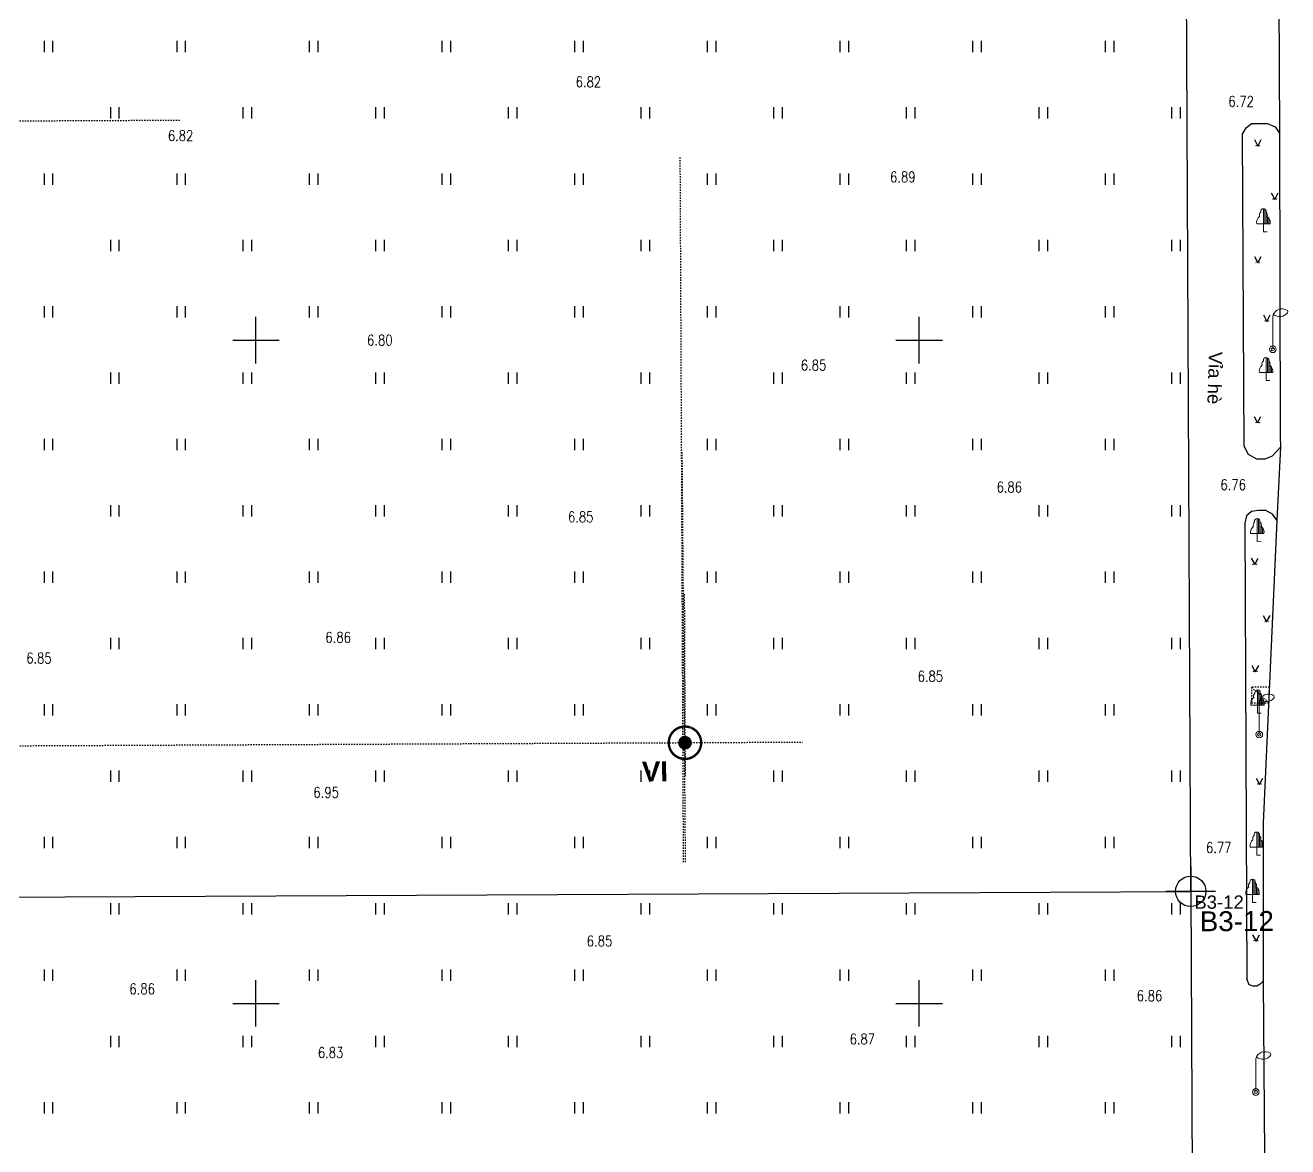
# Model space of a CAD drawing. Header units: millimetres. Extents: x 581430 to 583682, y 2329840 to 2330113.
# Drawn here: x 581618.4 to 581713.6, y 2329939.2 to 2330023.7 of the extents above; entities that cross this region are included whole.
import ezdxf
from ezdxf.enums import TextEntityAlignment as Align
from ezdxf.xclip import XClip

# ---------------------------------------------------------------- set-up
doc = ezdxf.new("R2010")
doc.units = ezdxf.units.MM
doc.header["$LTSCALE"] = 0.001
doc.header["$MEASUREMENT"] = 0
doc.header["$XCLIPFRAME"] = 0
doc.linetypes.add('CENTER2', pattern=[1.125, 0.75, -0.125, 0.125, -0.125])
doc.linetypes.add('NETNHA500', pattern=[0.75, 0.5, -0.25])
for name, color, linetype in [('A-CEN', 1, 'CENTER2'), ('Existing map', 250, 'Continuous'), ('new block$0$giao thong chuan 28 06$0$giao thong chuan$0$giao thongsua theo ssd$0$giao thong canh quan$0$giao thong$0$CHUTHICH', 7, 'Continuous'), ('Red line', 1, 'Continuous'), ('TOA DO', 7, 'Continuous')]:
    doc.layers.add(name, color=color, linetype=linetype)
doc.layers.add('KYHIEU', color=250, linetype='Continuous', lineweight=0)
doc.layers.add('new block$0$giao thong chuan 28 06$0$giao thong chuan$0$giao thongsua theo ssd$0$giao thong canh quan$0$giao thong$0$TOADO', color=7, linetype='Continuous', lineweight=35)
doc.styles.add('Arial', font='arial.ttf')
doc.styles.add('CHU', font='', dxfattribs={"height": 1.5})
doc.styles.add('DC', font='romans.shx', dxfattribs={"width": 0.8, "height": 0.8})
doc.styles.add('new block$0$giao thong chuan 28 06$0$giao thong chuan$0$giao thongsua theo ssd$0$giao thong canh quan$0$giao thong$0$VNARIALNARROW', font='')
doc.styles.get('CHU').set_extended_font_data('.VnArial')
doc.styles.get('new block$0$giao thong chuan 28 06$0$giao thong chuan$0$giao thongsua theo ssd$0$giao thong canh quan$0$giao thong$0$VNARIALNARROW').set_extended_font_data('.VnArialH', bold=True)

# ---------------------------------------------------------------- blocks, each defined once
blk = doc.blocks.new('CAYLR')
at = {"layer": 'KYHIEU'}
for points in [[(0, 1.75, 0.497303), (-0.198201, 1.488681, 0.339551), (-0.284941, 1.163565, 0.289175), (-0.5, 0.602359)], [(0, 1.75, -0.497303), (0.198201, 1.488681, -0.339551), (0.284941, 1.163565, -0.289175), (0.5, 0.602359)]]:
    blk.add_lwpolyline(points, format="xyb", dxfattribs=at)
for points in [[(0, 0), (0, 1.75)], [(0.1, 0.602359), (0.1, 1.724173)], [(0.2, 0.602359), (0.2, 1.487287)], [(0.3, 0.602359), (0.3, 1.151908)], [(0.4, 0.602359), (0.4, 1.04811)], [(-0.5, 0.602359), (0.5, 0.602359)], [(0, 0), (0.280275, -0.001587)], [(0.5, 0.602359), (0.5, 0.8228110000000001)]]:
    blk.add_lwpolyline(points, dxfattribs=at)
blk = doc.blocks.new('DEN-P')
at = {"layer": 'KYHIEU'}
for points in [[(1.097098964673933, 2.919030659173586, 0.5236518105231166), (5.005858838558197e-09, 2.499999998472049, 0.5493756897929506)], [(0.04813851602375507, 2.635291708156728, 0.4205312355544072), (1.11363583378261, 2.754774887216627, 0.5722409269359763)]]:
    blk.add_lwpolyline(points, format="xyb", dxfattribs=at)
blk.add_lwpolyline([(0, 0), (0, 2.5)], dxfattribs=at)
for radius in [0.25, 0.125]:
    blk.add_circle((0, 0), radius, dxfattribs=at)
blk.add_arc((0.9486675754305907, 2.821126608832856), 0.1778119251538809, 338.0895637355486, 33.40849590752357, dxfattribs=at)
blk = doc.blocks.new('CAYLR-flat-10')
at = {"layer": 'KYHIEU'}
for points in [[(0, 1.75, 0.497303), (-0.1982009999919683, 1.488681000191718, 0.339551), (-0.2849410000490025, 1.163565000053495, 0.289175), (-0.5, 0.6023590001277626)], [(0, 1.75, -0.497303), (0.1982009999919683, 1.488681000191718, -0.339551), (0.2849410000490025, 1.163565000053495, -0.289175), (0.5, 0.6023590001277626)]]:
    blk.add_lwpolyline(points, format="xyb", dxfattribs=at)
for points in [[(0, 0), (0, 1.75)], [(0.09999999997671694, 0.6023590001277626), (0.09999999997671694, 1.724173000082374)], [(0.1999999999534339, 0.6023590001277626), (0.1999999999534339, 1.487286999821663)], [(0.3000000000465661, 0.6023590001277626), (0.3000000000465661, 1.151907999999821)], [(0.4000000000232831, 0.6023590001277626), (0.4000000000232831, 1.048109999857843)], [(-0.5, 0.6023590001277626), (0.5, 0.6023590001277626)], [(0, 0), (0.2802750000264496, -0.001587000209838152)], [(0.5, 0.6023590001277626), (0.5, 0.8228110000491142)]]:
    blk.add_lwpolyline(points, dxfattribs=at)
blk = doc.blocks.new('DEN-P-flat-1')
at = {"layer": 'KYHIEU'}
for points in [[(1.097098964615725, 2.919030659366399, 0.5236518105231166), (5.005858838558197e-09, 2.499999998603016, 0.5493756897929506)], [(0.04813851602375507, 2.635291708167642, 0.4205312355544072), (1.113635833724402, 2.754774887114763, 0.5722409269359763)]]:
    blk.add_lwpolyline(points, format="xyb", dxfattribs=at)
blk.add_lwpolyline([(0, 0), (0, 2.5)], dxfattribs=at)
for radius in [0.25, 0.125]:
    blk.add_circle((0, 0), radius, dxfattribs=at)
blk.add_arc((0.9486675754887983, 2.821126608643681), 0.1778119251538809, 338.0895637462928, 33.40849589872919, dxfattribs=at)
blk = doc.blocks.new('DEN-P-flat-2')
at = {"layer": 'KYHIEU'}
for points in [[(1.097098964615725, 2.919030659366399, 0.5236518105231166), (5.005858838558197e-09, 2.499999998603016, 0.5493756897929506)], [(0.04813851602375507, 2.635291708167642, 0.4205312355544072), (1.113635833724402, 2.754774887114763, 0.5722409269359763)]]:
    blk.add_lwpolyline(points, format="xyb", dxfattribs=at)
blk.add_lwpolyline([(0, 0), (0, 2.5)], dxfattribs=at)
for radius in [0.25, 0.125]:
    blk.add_circle((0, 0), radius, dxfattribs=at)
blk.add_arc((0.9486675754887983, 2.821126608643681), 0.1778119251538809, 338.0895637462928, 33.40849589872919, dxfattribs=at)
blk = doc.blocks.new('DEN-P-flat-4')
at = {"layer": 'KYHIEU'}
for points in [[(1.097098964615725, 2.919030659366399, 0.5236518105231166), (5.005858838558197e-09, 2.499999998603016, 0.5493756897929506)], [(0.04813851602375507, 2.635291708167642, 0.4205312355544072), (1.113635833724402, 2.754774887114763, 0.5722409269359763)]]:
    blk.add_lwpolyline(points, format="xyb", dxfattribs=at)
blk.add_lwpolyline([(0, 0), (0, 2.5)], dxfattribs=at)
for radius in [0.25, 0.125]:
    blk.add_circle((0, 0), radius, dxfattribs=at)
blk.add_arc((0.9486675754887983, 2.821126608643681), 0.1778119251538809, 338.0895637462928, 33.40849589872919, dxfattribs=at)
blk = doc.blocks.new('CAYLR-flat-14')
at = {"layer": 'KYHIEU'}
for points in [[(0, 1.75, 0.497303), (-0.1982009999919683, 1.488681000191718, 0.339551), (-0.2849410000490025, 1.163565000053495, 0.289175), (-0.5, 0.6023590001277626)], [(0, 1.75, -0.497303), (0.1982009999919683, 1.488681000191718, -0.339551), (0.2849410000490025, 1.163565000053495, -0.289175), (0.5, 0.6023590001277626)]]:
    blk.add_lwpolyline(points, format="xyb", dxfattribs=at)
for points in [[(0, 0), (0, 1.75)], [(0.09999999997671694, 0.6023590001277626), (0.09999999997671694, 1.724173000082374)], [(0.1999999999534339, 0.6023590001277626), (0.1999999999534339, 1.487286999821663)], [(0.3000000000465661, 0.6023590001277626), (0.3000000000465661, 1.151907999999821)], [(0.4000000000232831, 0.6023590001277626), (0.4000000000232831, 1.048109999857843)], [(-0.5, 0.6023590001277626), (0.5, 0.6023590001277626)], [(0, 0), (0.2802750000264496, -0.001587000209838152)], [(0.5, 0.6023590001277626), (0.5, 0.8228110000491142)]]:
    blk.add_lwpolyline(points, dxfattribs=at)
blk = doc.blocks.new('CAYLR-flat-15')
at = {"layer": 'KYHIEU'}
for points in [[(0, 1.75, 0.497303), (-0.1982009999919683, 1.488681000191718, 0.339551), (-0.2849410000490025, 1.163565000053495, 0.289175), (-0.5, 0.6023590001277626)], [(0, 1.75, -0.497303), (0.1982009999919683, 1.488681000191718, -0.339551), (0.2849410000490025, 1.163565000053495, -0.289175), (0.5, 0.6023590001277626)]]:
    blk.add_lwpolyline(points, format="xyb", dxfattribs=at)
for points in [[(0, 0), (0, 1.75)], [(0.09999999997671694, 0.6023590001277626), (0.09999999997671694, 1.724173000082374)], [(0.1999999999534339, 0.6023590001277626), (0.1999999999534339, 1.487286999821663)], [(0.3000000000465661, 0.6023590001277626), (0.3000000000465661, 1.151907999999821)], [(0.4000000000232831, 0.6023590001277626), (0.4000000000232831, 1.048109999857843)], [(-0.5, 0.6023590001277626), (0.5, 0.6023590001277626)], [(0, 0), (0.2802750000264496, -0.001587000209838152)], [(0.5, 0.6023590001277626), (0.5, 0.8228110000491142)]]:
    blk.add_lwpolyline(points, dxfattribs=at)
blk = doc.blocks.new('CAYLR-flat-16')
at = {"layer": 'KYHIEU'}
for points in [[(0, 1.75, 0.497303), (-0.1982009999919683, 1.488681000191718, 0.339551), (-0.2849410000490025, 1.163565000053495, 0.289175), (-0.5, 0.6023590001277626)], [(0, 1.75, -0.497303), (0.1982009999919683, 1.488681000191718, -0.339551), (0.2849410000490025, 1.163565000053495, -0.289175), (0.5, 0.6023590001277626)]]:
    blk.add_lwpolyline(points, format="xyb", dxfattribs=at)
for points in [[(0, 0), (0, 1.75)], [(0.09999999997671694, 0.6023590001277626), (0.09999999997671694, 1.724173000082374)], [(0.1999999999534339, 0.6023590001277626), (0.1999999999534339, 1.487286999821663)], [(0.3000000000465661, 0.6023590001277626), (0.3000000000465661, 1.151907999999821)], [(0.4000000000232831, 0.6023590001277626), (0.4000000000232831, 1.048109999857843)], [(-0.5, 0.6023590001277626), (0.5, 0.6023590001277626)], [(0, 0), (0.2802750000264496, -0.001587000209838152)], [(0.5, 0.6023590001277626), (0.5, 0.8228110000491142)]]:
    blk.add_lwpolyline(points, dxfattribs=at)
blk = doc.blocks.new('CAYLR-flat-17')
at = {"layer": 'KYHIEU'}
for points in [[(0, 1.75, 0.497303), (-0.1982009999919683, 1.488681000191718, 0.339551), (-0.2849410000490025, 1.163565000053495, 0.289175), (-0.5, 0.6023590001277626)], [(0, 1.75, -0.497303), (0.1982009999919683, 1.488681000191718, -0.339551), (0.2849410000490025, 1.163565000053495, -0.289175), (0.5, 0.6023590001277626)]]:
    blk.add_lwpolyline(points, format="xyb", dxfattribs=at)
for points in [[(0, 0), (0, 1.75)], [(0.09999999997671694, 0.6023590001277626), (0.09999999997671694, 1.724173000082374)], [(0.1999999999534339, 0.6023590001277626), (0.1999999999534339, 1.487286999821663)], [(0.3000000000465661, 0.6023590001277626), (0.3000000000465661, 1.151907999999821)], [(0.4000000000232831, 0.6023590001277626), (0.4000000000232831, 1.048109999857843)], [(-0.5, 0.6023590001277626), (0.5, 0.6023590001277626)], [(0, 0), (0.2802750000264496, -0.001587000209838152)], [(0.5, 0.6023590001277626), (0.5, 0.8228110000491142)]]:
    blk.add_lwpolyline(points, dxfattribs=at)
blk = doc.blocks.new('CAYLR-flat-18')
at = {"layer": 'KYHIEU'}
for points in [[(0, 1.75, 0.497303), (-0.1982009999919683, 1.488681000191718, 0.339551), (-0.2849410000490025, 1.163565000053495, 0.289175), (-0.5, 0.6023590001277626)], [(0, 1.75, -0.497303), (0.1982009999919683, 1.488681000191718, -0.339551), (0.2849410000490025, 1.163565000053495, -0.289175), (0.5, 0.6023590001277626)]]:
    blk.add_lwpolyline(points, format="xyb", dxfattribs=at)
for points in [[(0, 0), (0, 1.75)], [(0.09999999997671694, 0.6023590001277626), (0.09999999997671694, 1.724173000082374)], [(0.1999999999534339, 0.6023590001277626), (0.1999999999534339, 1.487286999821663)], [(0.3000000000465661, 0.6023590001277626), (0.3000000000465661, 1.151907999999821)], [(0.4000000000232831, 0.6023590001277626), (0.4000000000232831, 1.048109999857843)], [(-0.5, 0.6023590001277626), (0.5, 0.6023590001277626)], [(0, 0), (0.2802750000264496, -0.001587000209838152)], [(0.5, 0.6023590001277626), (0.5, 0.8228110000491142)]]:
    blk.add_lwpolyline(points, dxfattribs=at)
blk = doc.blocks.new('Existing map')
at = {"layer": 'Existing map'}
h = blk.add_hatch(color=256, dxfattribs=at)
h.paths.add_polyline_path([(-19.29527308011893, -72.78899899125099, 1), (-19.31727307999972, -72.78899899125099, 1)])
h.paths.add_polyline_path([(-19.55406297009904, -72.78899899125099, 1), (-19.57606297021266, -72.78899899125099, 1)])
h = blk.add_hatch(color=256, dxfattribs=at)
h.paths.add_polyline_path([(-18.02294169156812, -76.81388584338129, 1), (-18.04494169144891, -76.81388584338129, 1)])
h.paths.add_polyline_path([(-18.28173158154823, -76.81388584338129, 1), (-18.30373158166185, -76.81388584338129, 1)])
h = blk.add_hatch(color=256, dxfattribs=at)
h.paths.add_polyline_path([(-19.29527308011893, -81.60158232878894, 1), (-19.31727307999972, -81.60158232878894, 1)])
h.paths.add_polyline_path([(-19.55406297009904, -81.60158232878894, 1), (-19.57606297021266, -81.60158232878894, 1)])
h = blk.add_hatch(color=256, dxfattribs=at)
h.paths.add_polyline_path([(-18.61744947684929, -86.01430406980217, 1), (-18.63944947673008, -86.01430406980217, 1)])
h.paths.add_polyline_path([(-18.8762393668294, -86.01430406980217, 1), (-18.89823936694302, -86.01430406980217, 1)])
h = blk.add_hatch(color=256, dxfattribs=at)
h.paths.add_polyline_path([(-19.31892629957292, -93.66930517554283, 1), (-19.34092629945371, -93.66930517554283, 1)])
h.paths.add_polyline_path([(-19.57771618955303, -93.66930517554283, 1), (-19.59971618966665, -93.66930517554283, 1)])
h = blk.add_hatch(color=256, dxfattribs=at)
h.paths.add_polyline_path([(-19.53039314236958, -104.3481323998421, 1), (-19.55239314225037, -104.3481323998421, 1)])
h.paths.add_polyline_path([(-19.78918303234968, -104.3481323998421, 1), (-19.8111830324633, -104.3481323998421, 1)])
h = blk.add_hatch(color=256, dxfattribs=at)
h.paths.add_polyline_path([(-18.63227686821483, -108.6644030562602, 1), (-18.65427686809562, -108.6644030562602, 1)])
h.paths.add_polyline_path([(-18.89106675819494, -108.6644030562602, 1), (-18.91306675830856, -108.6644030562602, 1)])
h = blk.add_hatch(color=256, dxfattribs=at)
h.paths.add_polyline_path([(-19.48767613410018, -112.4251493057236, 1), (-19.50967613398097, -112.4251493057236, 1)])
h.paths.add_polyline_path([(-19.74646602408029, -112.4251493057236, 1), (-19.76846602419391, -112.4251493057236, 1)])
h = blk.add_hatch(color=256, dxfattribs=at)
h.paths.add_polyline_path([(-19.17418271757197, -120.923335948959, 1), (-19.19618271745276, -120.923335948959, 1)])
h.paths.add_polyline_path([(-19.43297260755207, -120.923335948959, 1), (-19.4549726076657, -120.923335948959, 1)])
h = blk.add_hatch(color=256, dxfattribs=at)
h.paths.add_polyline_path([(-19.42977870127652, -132.729456379544, 1), (-19.45177870115731, -132.729456379544, 1)])
h.paths.add_polyline_path([(-19.68856859125663, -132.729456379544, 1), (-19.71056859137025, -132.729456379544, 1)])
for p, q in [((-17.77745896624401, -71.91468299925327), (-17.83745896618348, -61.74468299932778)), ((-110.9457331243902, -64.90185527736321), (-110.9457331243902, -65.74626128887758)), ((-110.2957331242505, -64.90185527736321), (-110.2957331242505, -65.74626128887758)), ((-100.9457331243902, -64.90185527736321), (-100.9457331243902, -65.74626128887758)), ((-100.2957331242505, -64.90185527736321), (-100.2957331242505, -65.74626128887758)), ((-90.94573312439024, -64.90185527736321), (-90.94573312439024, -65.74626128887758)), ((-90.29573312425055, -64.90185527736321), (-90.29573312425055, -65.74626128887758)), ((-80.94573312439024, -64.90185527736321), (-80.94573312439024, -65.74626128887758)), ((-80.29573312425055, -64.90185527736321), (-80.29573312425055, -65.74626128887758)), ((-70.94573312439024, -64.90185527736321), (-70.94573312439024, -65.74626128887758)), ((-70.29573312425055, -64.90185527736321), (-70.29573312425055, -65.74626128887758)), ((-60.94573312439024, -64.90185527736321), (-60.94573312439024, -65.74626128887758)), ((-60.29573312425055, -64.90185527736321), (-60.29573312425055, -65.74626128887758)), ((-50.94573312439024, -64.90185527736321), (-50.94573312439024, -65.74626128887758)), ((-50.29573312425055, -64.90185527736321), (-50.29573312425055, -65.74626128887758)), ((-40.94573312439024, -64.90185527736321), (-40.94573312439024, -65.74626128887758)), ((-40.29573312425055, -64.90185527736321), (-40.29573312425055, -65.74626128887758)), ((-30.94573312439024, -64.90185527736321), (-30.94573312439024, -65.74626128887758)), ((-30.29573312425055, -64.90185527736321), (-30.29573312425055, -65.74626128887758)), ((-105.9457331243902, -69.90185527736321), (-105.9457331243902, -70.74626128887758)), ((-105.2957331242505, -69.90185527736321), (-105.2957331242505, -70.74626128887758)), ((-95.94573312439024, -69.90185527736321), (-95.94573312439024, -70.74626128887758)), ((-95.29573312425055, -69.90185527736321), (-95.29573312425055, -70.74626128887758)), ((-85.94573312439024, -69.90185527736321), (-85.94573312439024, -70.74626128887758)), ((-85.29573312425055, -69.90185527736321), (-85.29573312425055, -70.74626128887758)), ((-75.94573312439024, -69.90185527736321), (-75.94573312439024, -70.74626128887758)), ((-75.29573312425055, -69.90185527736321), (-75.29573312425055, -70.74626128887758)), ((-65.94573312439024, -69.90185527736321), (-65.94573312439024, -70.74626128887758)), ((-65.29573312425055, -69.90185527736321), (-65.29573312425055, -70.74626128887758)), ((-55.94573312439024, -69.90185527736321), (-55.94573312439024, -70.74626128887758)), ((-55.29573312425055, -69.90185527736321), (-55.29573312425055, -70.74626128887758)), ((-45.94573312439024, -69.90185527736321), (-45.94573312439024, -70.74626128887758)), ((-45.29573312425055, -69.90185527736321), (-45.29573312425055, -70.74626128887758)), ((-35.94573312439024, -69.90185527736321), (-35.94573312439024, -70.74626128887758)), ((-35.29573312425055, -69.90185527736321), (-35.29573312425055, -70.74626128887758)), ((-25.94573312439024, -69.90185527736321), (-25.94573312439024, -70.74626128887758)), ((-25.29573312425055, -69.90185527736321), (-25.29573312425055, -70.74626128887758)), ((-20.30745896615554, -71.44468299951404), (-19.91745896614157, -71.12468299921602)), ((-19.91745896614157, -71.12468299921602), (-19.52745896624401, -71.12468299875036)), ((-19.52745896624401, -71.12468299875036), (-18.70745896617882, -71.1246829982847)), ((-18.70745896617882, -71.1246829982847), (-18.13745896623004, -71.36468299943954)), ((-18.13745896623004, -71.36468299943954), (-17.77745896624401, -71.91468299925327)), ((-20.58745896618348, -71.9346829992719), (-20.30745896615554, -71.44468299951404)), ((-20.46745896618813, -95.45468299929053), (-20.58745896618348, -71.9346829992719)), ((-19.69320262421388, -72.33346225367859), (-19.43566802504938, -72.81944160535932)), ((-19.43566802504938, -72.81944160535932), (-19.1781334260013, -72.33346225367859)), ((-17.72745896619745, -94.75468299910426), (-17.77745896624401, -71.91468299925327)), ((-110.9457331243902, -74.90185527736321), (-110.9457331243902, -75.74626128887758)), ((-110.2957331242505, -74.90185527736321), (-110.2957331242505, -75.74626128887758)), ((-100.9457331243902, -74.90185527736321), (-100.9457331243902, -75.74626128887758)), ((-100.2957331242505, -74.90185527736321), (-100.2957331242505, -75.74626128887758)), ((-90.94573312439024, -74.90185527736321), (-90.94573312439024, -75.74626128887758)), ((-90.29573312425055, -74.90185527736321), (-90.29573312425055, -75.74626128887758)), ((-80.94573312439024, -74.90185527736321), (-80.94573312439024, -75.74626128887758)), ((-80.29573312425055, -74.90185527736321), (-80.29573312425055, -75.74626128887758)), ((-70.94573312439024, -74.90185527736321), (-70.94573312439024, -75.74626128887758)), ((-70.29573312425055, -74.90185527736321), (-70.29573312425055, -75.74626128887758)), ((-60.94573312439024, -74.90185527736321), (-60.94573312439024, -75.74626128887758)), ((-60.29573312425055, -74.90185527736321), (-60.29573312425055, -75.74626128887758)), ((-50.94573312439024, -74.90185527736321), (-50.94573312439024, -75.74626128887758)), ((-50.29573312425055, -74.90185527736321), (-50.29573312425055, -75.74626128887758)), ((-40.94573312439024, -74.90185527736321), (-40.94573312439024, -75.74626128887758)), ((-40.29573312425055, -74.90185527736321), (-40.29573312425055, -75.74626128887758)), ((-30.94573312439024, -74.90185527736321), (-30.94573312439024, -75.74626128887758)), ((-30.29573312425055, -74.90185527736321), (-30.29573312425055, -75.74626128887758)), ((-18.42087123566307, -76.35834910580888), (-18.16333663649857, -76.84432845748961)), ((-18.16333663649857, -76.84432845748961), (-17.90580203745048, -76.35834910580888)), ((-105.9457331243902, -79.90185527736321), (-105.9457331243902, -80.74626128887758)), ((-105.2957331242505, -79.90185527736321), (-105.2957331242505, -80.74626128887758)), ((-95.94573312439024, -79.90185527736321), (-95.94573312439024, -80.74626128887758)), ((-95.29573312425055, -79.90185527736321), (-95.29573312425055, -80.74626128887758)), ((-85.94573312439024, -79.90185527736321), (-85.94573312439024, -80.74626128887758)), ((-85.29573312425055, -79.90185527736321), (-85.29573312425055, -80.74626128887758)), ((-75.94573312439024, -79.90185527736321), (-75.94573312439024, -80.74626128887758)), ((-75.29573312425055, -79.90185527736321), (-75.29573312425055, -80.74626128887758)), ((-65.94573312439024, -79.90185527736321), (-65.94573312439024, -80.74626128887758)), ((-65.29573312425055, -79.90185527736321), (-65.29573312425055, -80.74626128887758)), ((-55.94573312439024, -79.90185527736321), (-55.94573312439024, -80.74626128887758)), ((-55.29573312425055, -79.90185527736321), (-55.29573312425055, -80.74626128887758)), ((-45.94573312439024, -79.90185527736321), (-45.94573312439024, -80.74626128887758)), ((-45.29573312425055, -79.90185527736321), (-45.29573312425055, -80.74626128887758)), ((-35.94573312439024, -79.90185527736321), (-35.94573312439024, -80.74626128887758)), ((-35.29573312425055, -79.90185527736321), (-35.29573312425055, -80.74626128887758)), ((-25.94573312439024, -79.90185527736321), (-25.94573312439024, -80.74626128887758)), ((-25.29573312425055, -79.90185527736321), (-25.29573312425055, -80.74626128887758)), ((-19.69320262421388, -81.14604559121653), (-19.43566802504938, -81.63202494289726)), ((-19.43566802504938, -81.63202494289726), (-19.1781334260013, -81.14604559121653)), ((-110.9457331243902, -84.90185527736321), (-110.9457331243902, -85.74626128887758)), ((-110.2957331242505, -84.90185527736321), (-110.2957331242505, -85.74626128887758)), ((-100.9457331243902, -84.90185527736321), (-100.9457331243902, -85.74626128887758)), ((-100.2957331242505, -84.90185527736321), (-100.2957331242505, -85.74626128887758)), ((-90.94573312439024, -84.90185527736321), (-90.94573312439024, -85.74626128887758)), ((-90.29573312425055, -84.90185527736321), (-90.29573312425055, -85.74626128887758)), ((-80.94573312439024, -84.90185527736321), (-80.94573312439024, -85.74626128887758)), ((-80.29573312425055, -84.90185527736321), (-80.29573312425055, -85.74626128887758)), ((-70.94573312439024, -84.90185527736321), (-70.94573312439024, -85.74626128887758)), ((-70.29573312425055, -84.90185527736321), (-70.29573312425055, -85.74626128887758)), ((-60.94573312439024, -84.90185527736321), (-60.94573312439024, -85.74626128887758)), ((-60.29573312425055, -84.90185527736321), (-60.29573312425055, -85.74626128887758)), ((-50.94573312439024, -84.90185527736321), (-50.94573312439024, -85.74626128887758)), ((-50.29573312425055, -84.90185527736321), (-50.29573312425055, -85.74626128887758)), ((-40.94573312439024, -84.90185527736321), (-40.94573312439024, -85.74626128887758)), ((-40.29573312425055, -84.90185527736321), (-40.29573312425055, -85.74626128887758)), ((-30.94573312439024, -84.90185527736321), (-30.94573312439024, -85.74626128887758)), ((-30.29573312425055, -84.90185527736321), (-30.29573312425055, -85.74626128887758)), ((-19.01537902094424, -85.55876733222976), (-18.75784442177974, -86.04474668391049)), ((-18.75784442177974, -86.04474668391049), (-18.50030982273165, -85.55876733222976)), ((-94.96745896618813, -89.20468299929053), (-94.96745896618813, -85.70468299929053)), ((-44.96745896618813, -89.20468299929053), (-44.96745896618813, -85.70468299929053)), ((-96.71745896618813, -87.45468299929053), (-93.21745896618813, -87.45468299929053)), ((-46.71745896618813, -87.45468299929053), (-43.21745896618813, -87.45468299929053)), ((-105.9457331243902, -89.90185527736321), (-105.9457331243902, -90.74626128887758)), ((-105.2957331242505, -89.90185527736321), (-105.2957331242505, -90.74626128887758)), ((-95.94573312439024, -89.90185527736321), (-95.94573312439024, -90.74626128887758)), ((-95.29573312425055, -89.90185527736321), (-95.29573312425055, -90.74626128887758)), ((-85.94573312439024, -89.90185527736321), (-85.94573312439024, -90.74626128887758)), ((-85.29573312425055, -89.90185527736321), (-85.29573312425055, -90.74626128887758)), ((-75.94573312439024, -89.90185527736321), (-75.94573312439024, -90.74626128887758)), ((-75.29573312425055, -89.90185527736321), (-75.29573312425055, -90.74626128887758)), ((-65.94573312439024, -89.90185527736321), (-65.94573312439024, -90.74626128887758)), ((-65.29573312425055, -89.90185527736321), (-65.29573312425055, -90.74626128887758)), ((-55.94573312439024, -89.90185527736321), (-55.94573312439024, -90.74626128887758)), ((-55.29573312425055, -89.90185527736321), (-55.29573312425055, -90.74626128887758)), ((-45.94573312439024, -89.90185527736321), (-45.94573312439024, -90.74626128887758)), ((-45.29573312425055, -89.90185527736321), (-45.29573312425055, -90.74626128887758)), ((-35.94573312439024, -89.90185527736321), (-35.94573312439024, -90.74626128887758)), ((-35.29573312425055, -89.90185527736321), (-35.29573312425055, -90.74626128887758)), ((-25.94573312439024, -89.90185527736321), (-25.94573312439024, -90.74626128887758)), ((-25.29573312425055, -89.90185527736321), (-25.29573312425055, -90.74626128887758)), ((-19.71685584366787, -93.21376843797043), (-19.45932124450337, -93.69974778965116)), ((-19.45932124450337, -93.69974778965116), (-19.20178664545529, -93.21376843797043)), ((-110.9457331243902, -94.90185527736321), (-110.9457331243902, -95.74626128887758)), ((-110.2957331242505, -94.90185527736321), (-110.2957331242505, -95.74626128887758)), ((-100.9457331243902, -94.90185527736321), (-100.9457331243902, -95.74626128887758)), ((-100.2957331242505, -94.90185527736321), (-100.2957331242505, -95.74626128887758)), ((-90.94573312439024, -94.90185527736321), (-90.94573312439024, -95.74626128887758)), ((-90.29573312425055, -94.90185527736321), (-90.29573312425055, -95.74626128887758)), ((-80.94573312439024, -94.90185527736321), (-80.94573312439024, -95.74626128887758)), ((-80.29573312425055, -94.90185527736321), (-80.29573312425055, -95.74626128887758)), ((-70.94573312439024, -94.90185527736321), (-70.94573312439024, -95.74626128887758)), ((-70.29573312425055, -94.90185527736321), (-70.29573312425055, -95.74626128887758)), ((-60.94573312439024, -94.90185527736321), (-60.94573312439024, -95.74626128887758)), ((-60.29573312425055, -94.90185527736321), (-60.29573312425055, -95.74626128887758)), ((-50.94573312439024, -94.90185527736321), (-50.94573312439024, -95.74626128887758)), ((-50.29573312425055, -94.90185527736321), (-50.29573312425055, -95.74626128887758)), ((-40.94573312439024, -94.90185527736321), (-40.94573312439024, -95.74626128887758)), ((-40.29573312425055, -94.90185527736321), (-40.29573312425055, -95.74626128887758)), ((-30.94573312439024, -94.90185527736321), (-30.94573312439024, -95.74626128887758)), ((-30.29573312425055, -94.90185527736321), (-30.29573312425055, -95.74626128887758)), ((-17.69745896616951, -95.48468299908563), (-17.72745896619745, -94.75468299910426)), ((-20.13745896623004, -96.07468299940228), (-20.46745896618813, -95.45468299929053)), ((-19.5174589662347, -96.41468299925327), (-20.13745896623004, -96.07468299940228)), ((-17.69745896616951, -95.48468299908563), (-18.3574589662021, -96.20468299929053)), ((-17.98745896620676, -101.0546829993837), (-17.69745896616951, -95.48468299908563)), ((-18.89745896623936, -96.41468299925327), (-19.5174589662347, -96.41468299925327)), ((-18.3574589662021, -96.20468299929053), (-18.89745896623936, -96.41468299925327)), ((-105.9457331243902, -99.90185527736321), (-105.9457331243902, -100.7462612888776)), ((-105.2957331242505, -99.90185527736321), (-105.2957331242505, -100.7462612888776)), ((-95.94573312439024, -99.90185527736321), (-95.94573312439024, -100.7462612888776)), ((-95.29573312425055, -99.90185527736321), (-95.29573312425055, -100.7462612888776)), ((-85.94573312439024, -99.90185527736321), (-85.94573312439024, -100.7462612888776)), ((-85.29573312425055, -99.90185527736321), (-85.29573312425055, -100.7462612888776)), ((-75.94573312439024, -99.90185527736321), (-75.94573312439024, -100.7462612888776)), ((-75.29573312425055, -99.90185527736321), (-75.29573312425055, -100.7462612888776)), ((-65.94573312439024, -99.90185527736321), (-65.94573312439024, -100.7462612888776)), ((-65.29573312425055, -99.90185527736321), (-65.29573312425055, -100.7462612888776)), ((-55.94573312439024, -99.90185527736321), (-55.94573312439024, -100.7462612888776)), ((-55.29573312425055, -99.90185527736321), (-55.29573312425055, -100.7462612888776)), ((-45.94573312439024, -99.90185527736321), (-45.94573312439024, -100.7462612888776)), ((-45.29573312425055, -99.90185527736321), (-45.29573312425055, -100.7462612888776)), ((-35.94573312439024, -99.90185527736321), (-35.94573312439024, -100.7462612888776)), ((-35.29573312425055, -99.90185527736321), (-35.29573312425055, -100.7462612888776)), ((-25.94573312439024, -99.90185527736321), (-25.94573312439024, -100.7462612888776)), ((-25.29573312425055, -99.90185527736321), (-25.29573312425055, -100.7462612888776)), ((-20.29745896614622, -100.694682999514), (-20.40745896613225, -101.2546829991043)), ((-19.90745896613225, -100.374682999216), (-20.29745896614622, -100.694682999514)), ((-19.39745896623936, -100.284682999365), (-19.90745896613225, -100.374682999216)), ((-18.82745896617416, -100.284682999365), (-19.39745896623936, -100.284682999365)), ((-18.33745896618348, -100.5846829991788), (-18.82745896617416, -100.284682999365)), ((-17.98745896620676, -101.0546829993837), (-18.33745896618348, -100.5846829991788)), ((-20.40745896613225, -101.2546829991043), (-20.2674589662347, -135.6046829991974)), ((-18.99745896621607, -123.8646829994395), (-17.98745896620676, -101.0546829993837)), ((-19.92832268646453, -103.8925956622697), (-19.67078808730002, -104.3785750139505)), ((-19.67078808730002, -104.3785750139505), (-19.41325348825194, -103.8925956622697)), ((-110.9457331243902, -104.9018552773632), (-110.9457331243902, -105.7462612888776)), ((-110.2957331242505, -104.9018552773632), (-110.2957331242505, -105.7462612888776)), ((-100.9457331243902, -104.9018552773632), (-100.9457331243902, -105.7462612888776)), ((-100.2957331242505, -104.9018552773632), (-100.2957331242505, -105.7462612888776)), ((-90.94573312439024, -104.9018552773632), (-90.94573312439024, -105.7462612888776)), ((-90.29573312425055, -104.9018552773632), (-90.29573312425055, -105.7462612888776)), ((-80.94573312439024, -104.9018552773632), (-80.94573312439024, -105.7462612888776)), ((-80.29573312425055, -104.9018552773632), (-80.29573312425055, -105.7462612888776)), ((-70.94573312439024, -104.9018552773632), (-70.94573312439024, -105.7462612888776)), ((-70.29573312425055, -104.9018552773632), (-70.29573312425055, -105.7462612888776)), ((-60.94573312439024, -104.9018552773632), (-60.94573312439024, -105.7462612888776)), ((-60.29573312425055, -104.9018552773632), (-60.29573312425055, -105.7462612888776)), ((-50.94573312439024, -104.9018552773632), (-50.94573312439024, -105.7462612888776)), ((-50.29573312425055, -104.9018552773632), (-50.29573312425055, -105.7462612888776)), ((-40.94573312439024, -104.9018552773632), (-40.94573312439024, -105.7462612888776)), ((-40.29573312425055, -104.9018552773632), (-40.29573312425055, -105.7462612888776)), ((-30.94573312439024, -104.9018552773632), (-30.94573312439024, -105.7462612888776)), ((-30.29573312425055, -104.9018552773632), (-30.29573312425055, -105.7462612888776)), ((-19.03020641230978, -108.2088663186878), (-18.77267181314528, -108.6948456703685)), ((-18.77267181314528, -108.6948456703685), (-18.51513721409719, -108.2088663186878)), ((-105.9457331243902, -109.9018552773632), (-105.9457331243902, -110.7462612888776)), ((-105.2957331242505, -109.9018552773632), (-105.2957331242505, -110.7462612888776)), ((-95.94573312439024, -109.9018552773632), (-95.94573312439024, -110.7462612888776)), ((-95.29573312425055, -109.9018552773632), (-95.29573312425055, -110.7462612888776)), ((-85.94573312439024, -109.9018552773632), (-85.94573312439024, -110.7462612888776)), ((-85.29573312425055, -109.9018552773632), (-85.29573312425055, -110.7462612888776)), ((-75.94573312439024, -109.9018552773632), (-75.94573312439024, -110.7462612888776)), ((-75.29573312425055, -109.9018552773632), (-75.29573312425055, -110.7462612888776)), ((-65.94573312439024, -109.9018552773632), (-65.94573312439024, -110.7462612888776)), ((-65.29573312425055, -109.9018552773632), (-65.29573312425055, -110.7462612888776)), ((-55.94573312439024, -109.9018552773632), (-55.94573312439024, -110.7462612888776)), ((-55.29573312425055, -109.9018552773632), (-55.29573312425055, -110.7462612888776)), ((-45.94573312439024, -109.9018552773632), (-45.94573312439024, -110.7462612888776)), ((-45.29573312425055, -109.9018552773632), (-45.29573312425055, -110.7462612888776)), ((-35.94573312439024, -109.9018552773632), (-35.94573312439024, -110.7462612888776)), ((-35.29573312425055, -109.9018552773632), (-35.29573312425055, -110.7462612888776)), ((-25.94573312439024, -109.9018552773632), (-25.94573312439024, -110.7462612888776)), ((-25.29573312425055, -109.9018552773632), (-25.29573312425055, -110.7462612888776)), ((-19.88560567819513, -111.9696125681512), (-19.62807107903063, -112.4555919198319)), ((-19.62807107903063, -112.4555919198319), (-19.37053647998255, -111.9696125681512)), ((-110.9457331243902, -114.9018552773632), (-110.9457331243902, -115.7462612888776)), ((-110.2957331242505, -114.9018552773632), (-110.2957331242505, -115.7462612888776)), ((-100.9457331243902, -114.9018552773632), (-100.9457331243902, -115.7462612888776)), ((-100.2957331242505, -114.9018552773632), (-100.2957331242505, -115.7462612888776)), ((-90.94573312439024, -114.9018552773632), (-90.94573312439024, -115.7462612888776)), ((-90.29573312425055, -114.9018552773632), (-90.29573312425055, -115.7462612888776)), ((-80.94573312439024, -114.9018552773632), (-80.94573312439024, -115.7462612888776)), ((-80.29573312425055, -114.9018552773632), (-80.29573312425055, -115.7462612888776)), ((-70.94573312439024, -114.9018552773632), (-70.94573312439024, -115.7462612888776)), ((-70.29573312425055, -114.9018552773632), (-70.29573312425055, -115.7462612888776)), ((-60.94573312439024, -114.9018552773632), (-60.94573312439024, -115.7462612888776)), ((-60.29573312425055, -114.9018552773632), (-60.29573312425055, -115.7462612888776)), ((-50.94573312439024, -114.9018552773632), (-50.94573312439024, -115.7462612888776)), ((-50.29573312425055, -114.9018552773632), (-50.29573312425055, -115.7462612888776)), ((-40.94573312439024, -114.9018552773632), (-40.94573312439024, -115.7462612888776)), ((-40.29573312425055, -114.9018552773632), (-40.29573312425055, -115.7462612888776)), ((-30.94573312439024, -114.9018552773632), (-30.94573312439024, -115.7462612888776)), ((-30.29573312425055, -114.9018552773632), (-30.29573312425055, -115.7462612888776)), ((-105.9457331243902, -119.9018552773632), (-105.9457331243902, -120.7462612888776)), ((-105.2957331242505, -119.9018552773632), (-105.2957331242505, -120.7462612888776)), ((-95.94573312439024, -119.9018552773632), (-95.94573312439024, -120.7462612888776)), ((-95.29573312425055, -119.9018552773632), (-95.29573312425055, -120.7462612888776)), ((-85.94573312439024, -119.9018552773632), (-85.94573312439024, -120.7462612888776)), ((-85.29573312425055, -119.9018552773632), (-85.29573312425055, -120.7462612888776)), ((-75.94573312439024, -119.9018552773632), (-75.94573312439024, -120.7462612888776)), ((-75.29573312425055, -119.9018552773632), (-75.29573312425055, -120.7462612888776)), ((-65.94573312439024, -119.9018552773632), (-65.94573312439024, -120.7462612888776)), ((-65.29573312425055, -119.9018552773632), (-65.29573312425055, -120.7462612888776)), ((-55.94573312439024, -119.9018552773632), (-55.94573312439024, -120.7462612888776)), ((-55.29573312425055, -119.9018552773632), (-55.29573312425055, -120.7462612888776)), ((-45.94573312439024, -119.9018552773632), (-45.94573312439024, -120.7462612888776)), ((-45.29573312425055, -119.9018552773632), (-45.29573312425055, -120.7462612888776)), ((-35.94573312439024, -119.9018552773632), (-35.94573312439024, -120.7462612888776)), ((-35.29573312425055, -119.9018552773632), (-35.29573312425055, -120.7462612888776)), ((-25.94573312439024, -119.9018552773632), (-25.94573312439024, -120.7462612888776)), ((-25.29573312425055, -119.9018552773632), (-25.29573312425055, -120.7462612888776)), ((-19.57211226166692, -120.4677992113866), (-19.31457766250242, -120.9537785630673)), ((-19.31457766250242, -120.9537785630673), (-19.05704306345433, -120.4677992113866)), ((-18.99745896621607, -135.7546829991043), (-18.99745896621607, -123.8646829994395)), ((-110.9457331243902, -124.9018552773632), (-110.9457331243902, -125.7462612888776)), ((-110.2957331242505, -124.9018552773632), (-110.2957331242505, -125.7462612888776)), ((-100.9457331243902, -124.9018552773632), (-100.9457331243902, -125.7462612888776)), ((-100.2957331242505, -124.9018552773632), (-100.2957331242505, -125.7462612888776)), ((-90.94573312439024, -124.9018552773632), (-90.94573312439024, -125.7462612888776)), ((-90.29573312425055, -124.9018552773632), (-90.29573312425055, -125.7462612888776)), ((-80.94573312439024, -124.9018552773632), (-80.94573312439024, -125.7462612888776)), ((-80.29573312425055, -124.9018552773632), (-80.29573312425055, -125.7462612888776)), ((-70.94573312439024, -124.9018552773632), (-70.94573312439024, -125.7462612888776)), ((-70.29573312425055, -124.9018552773632), (-70.29573312425055, -125.7462612888776)), ((-60.94573312439024, -124.9018552773632), (-60.94573312439024, -125.7462612888776)), ((-60.29573312425055, -124.9018552773632), (-60.29573312425055, -125.7462612888776)), ((-50.94573312439024, -124.9018552773632), (-50.94573312439024, -125.7462612888776)), ((-50.29573312425055, -124.9018552773632), (-50.29573312425055, -125.7462612888776)), ((-40.94573312439024, -124.9018552773632), (-40.94573312439024, -125.7462612888776)), ((-40.29573312425055, -124.9018552773632), (-40.29573312425055, -125.7462612888776)), ((-30.94573312439024, -124.9018552773632), (-30.94573312439024, -125.7462612888776)), ((-30.29573312425055, -124.9018552773632), (-30.29573312425055, -125.7462612888776)), ((-24.49745896609966, -129.0046829991043), (-24.25745896622539, -179.2046829992905)), ((-24.49745896609966, -129.0046829991043), (-24.25745896622539, -179.2046829992905)), ((-105.9457331243902, -129.9018552773632), (-105.9457331243902, -130.7462612888776)), ((-105.2957331242505, -129.9018552773632), (-105.2957331242505, -130.7462612888776)), ((-95.94573312439024, -129.9018552773632), (-95.94573312439024, -130.7462612888776)), ((-95.29573312425055, -129.9018552773632), (-95.29573312425055, -130.7462612888776)), ((-85.94573312439024, -129.9018552773632), (-85.94573312439024, -130.7462612888776)), ((-85.29573312425055, -129.9018552773632), (-85.29573312425055, -130.7462612888776)), ((-75.94573312439024, -129.9018552773632), (-75.94573312439024, -130.7462612888776)), ((-75.29573312425055, -129.9018552773632), (-75.29573312425055, -130.7462612888776)), ((-65.94573312439024, -129.9018552773632), (-65.94573312439024, -130.7462612888776)), ((-65.29573312425055, -129.9018552773632), (-65.29573312425055, -130.7462612888776)), ((-55.94573312439024, -129.9018552773632), (-55.94573312439024, -130.7462612888776)), ((-55.29573312425055, -129.9018552773632), (-55.29573312425055, -130.7462612888776)), ((-45.94573312439024, -129.9018552773632), (-45.94573312439024, -130.7462612888776)), ((-45.29573312425055, -129.9018552773632), (-45.29573312425055, -130.7462612888776)), ((-35.94573312439024, -129.9018552773632), (-35.94573312439024, -130.7462612888776)), ((-35.29573312425055, -129.9018552773632), (-35.29573312425055, -130.7462612888776)), ((-25.94573312439024, -129.9018552773632), (-25.94573312439024, -130.7462612888776)), ((-25.29573312425055, -129.9018552773632), (-25.29573312425055, -130.7462612888776)), ((-19.82770824537147, -132.2739196419716), (-19.57017364620697, -132.7598989936523)), ((-19.57017364620697, -132.7598989936523), (-19.31263904715888, -132.2739196419716)), ((-110.9457331243902, -134.9018552773632), (-110.9457331243902, -135.7462612888776)), ((-110.2957331242505, -134.9018552773632), (-110.2957331242505, -135.7462612888776)), ((-100.9457331243902, -134.9018552773632), (-100.9457331243902, -135.7462612888776)), ((-100.2957331242505, -134.9018552773632), (-100.2957331242505, -135.7462612888776)), ((-90.94573312439024, -134.9018552773632), (-90.94573312439024, -135.7462612888776)), ((-90.29573312425055, -134.9018552773632), (-90.29573312425055, -135.7462612888776)), ((-80.94573312439024, -134.9018552773632), (-80.94573312439024, -135.7462612888776)), ((-80.29573312425055, -134.9018552773632), (-80.29573312425055, -135.7462612888776)), ((-70.94573312439024, -134.9018552773632), (-70.94573312439024, -135.7462612888776)), ((-70.29573312425055, -134.9018552773632), (-70.29573312425055, -135.7462612888776)), ((-60.94573312439024, -134.9018552773632), (-60.94573312439024, -135.7462612888776)), ((-60.29573312425055, -134.9018552773632), (-60.29573312425055, -135.7462612888776)), ((-50.94573312439024, -134.9018552773632), (-50.94573312439024, -135.7462612888776)), ((-50.29573312425055, -134.9018552773632), (-50.29573312425055, -135.7462612888776)), ((-40.94573312439024, -134.9018552773632), (-40.94573312439024, -135.7462612888776)), ((-40.29573312425055, -134.9018552773632), (-40.29573312425055, -135.7462612888776)), ((-30.94573312439024, -134.9018552773632), (-30.94573312439024, -135.7462612888776)), ((-30.29573312425055, -134.9018552773632), (-30.29573312425055, -135.7462612888776)), ((-94.96745896618813, -139.2046829992905), (-94.96745896618813, -135.7046829992905)), ((-44.96745896618813, -139.2046829992905), (-44.96745896618813, -135.7046829992905)), ((-20.07745896617416, -136.0446829991415), (-20.2674589662347, -135.6046829991974)), ((-19.77745896636043, -136.1546829994768), (-20.07745896617416, -136.0446829991415)), ((-19.25745896622539, -136.0046829991043), (-19.5174589662347, -136.1546829994768)), ((-19.25745896622539, -136.0046829991043), (-19.5174589662347, -136.1546829994768)), ((-18.99745896621607, -135.7546829991043), (-19.25745896622539, -136.0046829991043)), ((-18.99745896621607, -135.7546829991043), (-19.25745896622539, -136.0046829991043)), ((-18.91745896614157, -148.874682999216), (-18.99745896621607, -135.7546829991043)), ((-19.5174589662347, -136.1546829994768), (-19.77745896636043, -136.1546829994768)), ((-19.5174589662347, -136.1546829994768), (-19.77745896636043, -136.1546829994768)), ((-96.71745896618813, -137.4546829992905), (-93.21745896618813, -137.4546829992905)), ((-46.71745896618813, -137.4546829992905), (-43.21745896618813, -137.4546829992905)), ((-105.9457331243902, -139.9018552773632), (-105.9457331243902, -140.7462612888776)), ((-105.2957331242505, -139.9018552773632), (-105.2957331242505, -140.7462612888776)), ((-95.94573312439024, -139.9018552773632), (-95.94573312439024, -140.7462612888776)), ((-95.29573312425055, -139.9018552773632), (-95.29573312425055, -140.7462612888776)), ((-85.94573312439024, -139.9018552773632), (-85.94573312439024, -140.7462612888776)), ((-85.29573312425055, -139.9018552773632), (-85.29573312425055, -140.7462612888776)), ((-75.94573312439024, -139.9018552773632), (-75.94573312439024, -140.7462612888776)), ((-75.29573312425055, -139.9018552773632), (-75.29573312425055, -140.7462612888776)), ((-65.94573312439024, -139.9018552773632), (-65.94573312439024, -140.7462612888776)), ((-65.29573312425055, -139.9018552773632), (-65.29573312425055, -140.7462612888776)), ((-55.94573312439024, -139.9018552773632), (-55.94573312439024, -140.7462612888776)), ((-55.29573312425055, -139.9018552773632), (-55.29573312425055, -140.7462612888776)), ((-45.94573312439024, -139.9018552773632), (-45.94573312439024, -140.7462612888776)), ((-45.29573312425055, -139.9018552773632), (-45.29573312425055, -140.7462612888776)), ((-35.94573312439024, -139.9018552773632), (-35.94573312439024, -140.7462612888776)), ((-35.29573312425055, -139.9018552773632), (-35.29573312425055, -140.7462612888776)), ((-25.94573312439024, -139.9018552773632), (-25.94573312439024, -140.7462612888776)), ((-25.29573312425055, -139.9018552773632), (-25.29573312425055, -140.7462612888776)), ((-110.9457331243902, -144.9018552773632), (-110.9457331243902, -145.7462612888776)), ((-110.2957331242505, -144.9018552773632), (-110.2957331242505, -145.7462612888776)), ((-100.9457331243902, -144.9018552773632), (-100.9457331243902, -145.7462612888776)), ((-100.2957331242505, -144.9018552773632), (-100.2957331242505, -145.7462612888776)), ((-90.94573312439024, -144.9018552773632), (-90.94573312439024, -145.7462612888776)), ((-90.29573312425055, -144.9018552773632), (-90.29573312425055, -145.7462612888776)), ((-80.94573312439024, -144.9018552773632), (-80.94573312439024, -145.7462612888776)), ((-80.29573312425055, -144.9018552773632), (-80.29573312425055, -145.7462612888776)), ((-70.94573312439024, -144.9018552773632), (-70.94573312439024, -145.7462612888776)), ((-70.29573312425055, -144.9018552773632), (-70.29573312425055, -145.7462612888776)), ((-60.94573312439024, -144.9018552773632), (-60.94573312439024, -145.7462612888776)), ((-60.29573312425055, -144.9018552773632), (-60.29573312425055, -145.7462612888776)), ((-50.94573312439024, -144.9018552773632), (-50.94573312439024, -145.7462612888776)), ((-50.29573312425055, -144.9018552773632), (-50.29573312425055, -145.7462612888776)), ((-40.94573312439024, -144.9018552773632), (-40.94573312439024, -145.7462612888776)), ((-40.29573312425055, -144.9018552773632), (-40.29573312425055, -145.7462612888776)), ((-30.94573312439024, -144.9018552773632), (-30.94573312439024, -145.7462612888776)), ((-30.29573312425055, -144.9018552773632), (-30.29573312425055, -145.7462612888776))]:
    blk.add_line(p, q, dxfattribs=at)
at = {"layer": 'Existing map', "linetype": 'NETNHA500'}
for p, q in [((-18.56745896616485, -113.624682999216), (-19.92218367406167, -113.624682999216)), ((-19.92218367406167, -113.624682999216), (-19.91745896614157, -114.8046829993837)), ((-19.92218367406167, -113.624682999216), (-18.57745896617416, -114.8046829993837)), ((-18.57745896617416, -114.8046829993837), (-18.56745896616485, -113.624682999216)), ((-19.91745896614157, -114.8046829993837), (-18.57745896617416, -114.8046829993837))]:
    blk.add_line(p, q, dxfattribs=at)
at = {"layer": 'Existing map'}
for centre in [(-19.56506297015585, -72.78899899125099), (-19.30627308005933, -72.78899899125099), (-18.29273158160504, -76.81388584338129), (-18.03394169150852, -76.81388584338129), (-19.56506297015585, -81.60158232878894), (-19.30627308005933, -81.60158232878894), (-18.88723936688621, -86.01430406980217), (-18.62844947678968, -86.01430406980217), (-19.58871618960984, -93.66930517554283), (-19.32992629951332, -93.66930517554283), (-19.80018303240649, -104.3481323998421), (-19.54139314230997, -104.3481323998421), (-18.90206675825175, -108.6644030562602), (-18.64327686815523, -108.6644030562602), (-19.7574660241371, -112.4251493057236), (-19.49867613404058, -112.4251493057236), (-19.44397260760888, -120.923335948959), (-19.18518271751236, -120.923335948959), (-19.69956859131344, -132.729456379544), (-19.44077870121691, -132.729456379544)]:
    blk.add_circle(centre, 0.011, dxfattribs=at)
for name, p in [('CAYLR', (-19.0174589662347, -79.29468299914151)), ('CAYLR-flat-18', (-19.0174589662347, -79.29468299914151)), ('DEN-P', (-18.30745896615554, -88.14468299923465)), ('DEN-P-flat-2', (-18.30745896615554, -88.14468299923465)), ('CAYLR', (-18.81745896616485, -90.50468299910426)), ('CAYLR-flat-17', (-18.81745896616485, -90.50468299910426)), ('CAYLR', (-19.47745896619745, -102.6446829992346)), ('CAYLR-flat-16', (-19.47745896619745, -102.6446829992346)), ('CAYLR', (-19.45745896617882, -115.5646829991601)), ('CAYLR-flat-15', (-19.45745896617882, -115.5646829991601)), ('DEN-P', (-19.32745896617416, -117.1746829994954)), ('DEN-P-flat-1', (-19.32745896617416, -117.1746829994954)), ('CAYLR', (-19.5174589662347, -126.2846829988994)), ('CAYLR-flat-10', (-19.5174589662347, -126.2846829988994)), ('CAYLR', (-19.83745896618348, -129.8346829991788)), ('CAYLR-flat-14', (-19.83745896618348, -129.8346829991788)), ('DEN-P', (-19.58745896618348, -144.1346829989925)), ('DEN-P-flat-4', (-19.58745896618348, -144.1346829989925))]:
    blk.add_blockref(name, p, dxfattribs=at)
at = {"layer": 'Existing map', "style": 'DC', "width": 0.8}
for s, p in [('6.82', (-70.86831661651377, -68.38219875935465)), ('6.82', (-101.6094288007589, -72.44035265175626)), ('6.89', (-47.16549525293522, -75.55309743992984)), ('6.80', (-86.58973517874256, -87.85454332223162)), ('6.85', (-53.88918456924148, -89.73896354949102)), ('6.86', (-39.13508207898121, -98.92978305974975)), ('6.85', (-71.44613258016761, -101.1763260667212)), ('6.86', (-89.73401889123488, -110.2582082389854)), ('6.85', (-112.2890298893908, -111.8242543614469)), ('6.85', (-45.08519340178464, -113.1895285923965)), ('6.95', (-90.63420773413964, -121.947002322413)), ('6.77', (-23.34937822492793, -126.1067581805401)), ('6.85', (-70.03030004375614, -133.14939515898)), ('6.86', (-104.5087726444472, -136.7597043938003)), ('6.86', (-28.56338460498955, -137.272349672392)), ('6.87', (-50.21465900901239, -140.5368329389021)), ('6.83', (-90.30155322968494, -141.561809935607))]:
    blk.add_text(s, height=0.8000852443943126, dxfattribs=at).set_placement(p)
for s, p in [('6.72', (-21.65768119518179, -69.05762427207083)), ('6.76', (-22.25100341415964, -97.95391507772729))]:
    blk.add_text(s, height=0.8000852443943126, dxfattribs=at).set_placement(p, align=Align.TOP_LEFT)
at = {"layer": 'Existing map', "style": 'CHU'}
blk.add_text('VØa hÌ', height=0.9999999999999999, rotation=268.2177016001786, dxfattribs=at).set_placement((-23.12057282065507, -88.31637923931703))
blk.add_text('VØa hÌ', height=0.9999999999999999, rotation=268.2177016001786, dxfattribs=at).set_placement((-23.12057282065507, -88.31637923931703))
blk.add_text('B3-12', height=1, dxfattribs=at).set_placement((-24.22479424555786, -130.3180477349088))
blk = doc.blocks.new('new block$0$giao thong chuan 28 06$0$giao thong chuan$0$giao thongsua theo ssd$0$giao thong canh quan$0$giao thong$0$n')
at = {"layer": 'TOA DO', "color": 177}
for p, q in [((-1.164153218269348e-10, 1.864687499590218), (-1.164153218269348e-10, 0)), ((1.864687499473803, 0), (-1.864687499473803, -4.656612873077393e-10)), ((-1.164153218269348e-10, 0), (-1.164153218269348e-10, -1.864687499590218))]:
    blk.add_line(p, q, dxfattribs=at)
blk.add_circle((-1.164153218269348e-10, 0), 1.147499999999999, dxfattribs=at)
blk = doc.blocks.new('boundary point')
at = {"layer": 'TOA DO', "color": 7, "const_width": 0.1446074892753036}
blk.add_lwpolyline([(0.3708078397321515, 0.9090435586404055, -202.354613466488), (0.3527673967764713, 0.9161952901631594, 1.456600399150855)], format="xyb", dxfattribs=at)
at = {"layer": 'TOA DO', "color": 1, "const_width": 0.4137353667351834, "flags": 128}
blk.add_lwpolyline([(-0.2068676829221658, -2.328306436538696e-10, 1), (0.2068676829803735, -2.328306436538696e-10, 1)], format="xyb", close=True, dxfattribs=at)

msp = doc.modelspace()

# ---------------------------------------------------------------- linework, layer by layer
at = {"layer": 'A-CEN'}
for p, q in [((581599.5924195843, 2330016.445952149), (581630.1397395846, 2330016.588400414)), ((581668.0605804586, 2329960.659734068), (581667.8127057658, 2330013.81522485)), ((581668.2117868087, 2329960.646994536), (581667.9639121159, 2329991.642716484)), ((581668.115365158, 2329980.839092848), (581668.1790367183, 2329967.185044468)), ((581599.812076721, 2329969.341575382), (581677.0173821729, 2329969.701599176))]:
    msp.add_line(p, q, dxfattribs=at)
at = {"layer": 'Red line'}
msp.add_lwpolyline([(581705.9761883096, 2330026.75), (581675.8361883094, 2330056.61), (581482.9961882166, 2330055.710043403), (581483.4361884227, 2329957.389952435), (581706.2961883097, 2329958.45)], close=True, dxfattribs=at)

# ---------------------------------------------------------------- block references
ref = msp.add_blockref('Existing map', (581730.7936472758, 2330087.454682999))
XClip(ref).set_block_clipping_path([(-309.5753765584668, -170.2706607216969), (49.0361552699469, 25.28126773238182)])
at = {"layer": 'new block$0$giao thong chuan 28 06$0$giao thong chuan$0$giao thongsua theo ssd$0$giao thong canh quan$0$giao thong$0$TOADO'}
msp.add_blockref('new block$0$giao thong chuan 28 06$0$giao thong chuan$0$giao thongsua theo ssd$0$giao thong canh quan$0$giao thong$0$n', (581706.2961883099, 2329958.450000001), dxfattribs=at)
at = {"layer": 'TOA DO', "color": 1, "xscale": 1.244748808668659, "yscale": 1.244748808668659, "zscale": 1.244748808668659}
msp.add_blockref('boundary point', (581668.167539236, 2329969.650622174), dxfattribs=at)

# ---------------------------------------------------------------- texts
at = {"layer": 'new block$0$giao thong chuan 28 06$0$giao thong chuan$0$giao thongsua theo ssd$0$giao thong canh quan$0$giao thong$0$CHUTHICH', "insert": (581706.9734071726, 2329956.939893004), "char_height": 1.5, "width": 87.09621812222755, "attachment_point": 1, "rotation": 0.26951850799077504, "style": 'Arial'}
msp.add_mtext('B3-12', dxfattribs=at)
at = {"layer": 'TOA DO', "color": 1, "style": 'new block$0$giao thong chuan 28 06$0$giao thong chuan$0$giao thongsua theo ssd$0$giao thong canh quan$0$giao thong$0$VNARIALNARROW'}
msp.add_text('VI', height=1.5, rotation=0.2695185079907751, dxfattribs=at).set_placement((581664.9142047191, 2329966.734331341))

doc.saveas('drawing.dxf')
